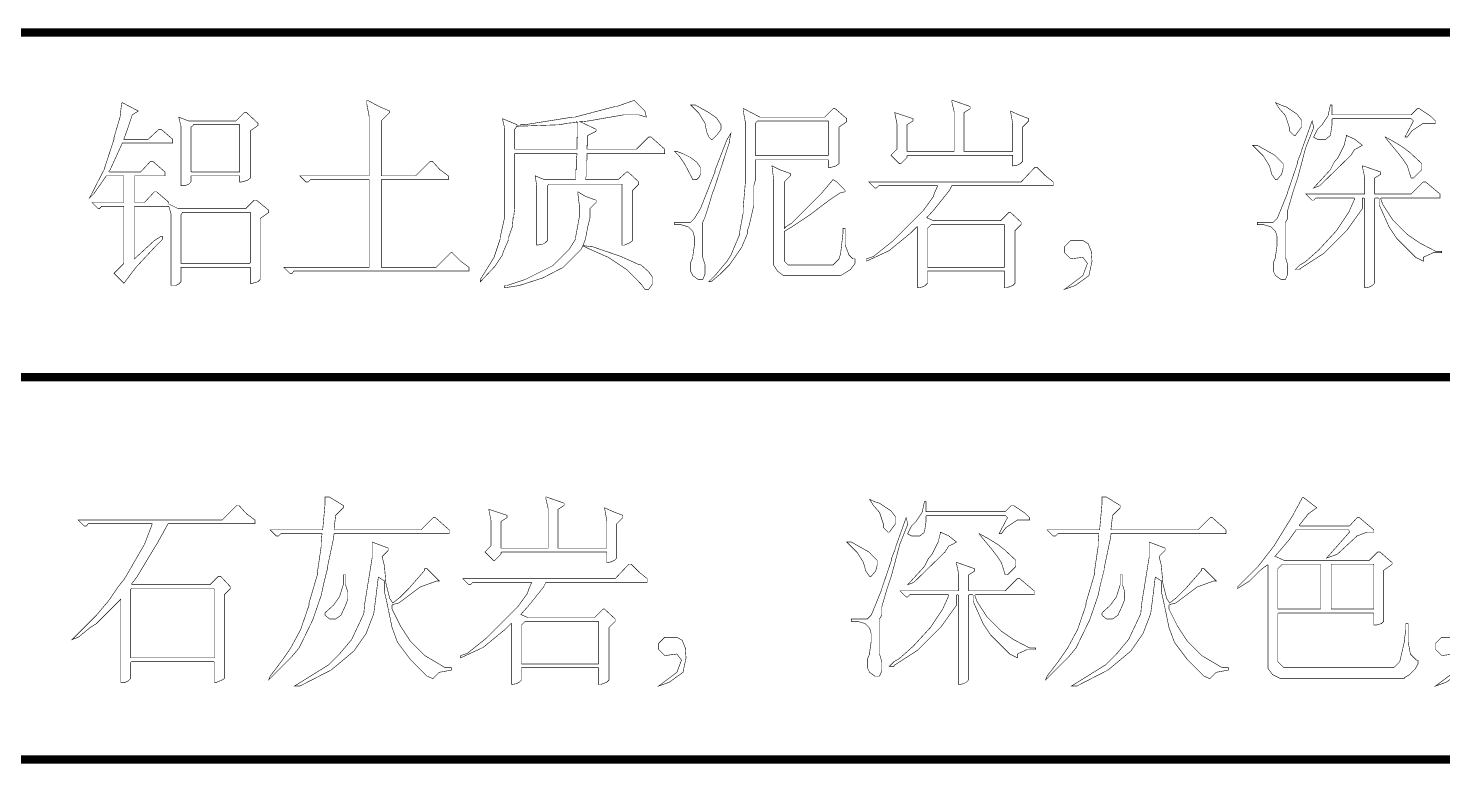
# Model space of a CAD drawing. Extents: x 94 to 452, y -72 to 1042.
# Drawn here: x 222.53 to 248.01, y 86.04 to 99.29 of the extents above; entities that cross this region are included whole.
import ezdxf

# ---------------------------------------------------------------- set-up
doc = ezdxf.new("R2010")
doc.units = 0
doc.header["$MEASUREMENT"] = 0
doc.layers.add('TREE_LAYER', color=7, linetype='Continuous')

msp = doc.modelspace()

# ---------------------------------------------------------------- linework, layer by layer
at = {"layer": 'TREE_LAYER'}
for points, const_width, elevation in [([(221.22612, 99.210443), (399.22612, 99.210443)], 0.15, 178), ([(224.221815, 97.945903), (224.20809, 97.932177), (224.180639, 97.685118), (224.070835, 97.31453), (224.070835, 97.287079), (223.892403, 96.73806), (223.631619, 96.230217), (223.631619, 96.230217), (223.713972, 96.312569), (223.93358, 96.628256), (224.249266, 96.628256), (224.249266, 96.628256), (224.249266, 96.161589), (224.249266, 96.147864), (223.672796, 96.147864), (223.7826, 96.03806), (223.810051, 96.03806), (223.851227, 96.079236), (224.249266, 96.079236), (224.249266, 96.079236), (224.249266, 95.049824), (224.070835, 94.871393), (224.249266, 94.692962), (224.468874, 94.981197), (224.839462, 95.379236), (224.949266, 95.48904), (224.949266, 95.530217), (224.90809, 95.530217), (224.798286, 95.461589), (224.455149, 95.145903), (224.441423, 95.132177), (224.441423, 95.132177), (224.441423, 96.079236), (224.441423, 96.079236), (225.05907, 96.079236), (225.100247, 95.941981), (225.100247, 94.651785), (225.1826, 94.651785), (225.237502, 94.679236), (225.278678, 94.720413), (225.278678, 94.981197), (225.278678, 94.981197), (226.513972, 94.981197), (226.527698, 94.981197), (226.527698, 94.692962), (226.568874, 94.692962), (226.664952, 94.720413), (226.706129, 94.761589), (226.706129, 95.859628), (226.843384, 95.955707), (226.857109, 95.969432), (226.857109, 96.010609), (226.637502, 96.18904), (226.596325, 96.18904), (226.445345, 96.03806), (225.223776, 96.03806), (225.05907, 96.120413), (225.05907, 96.147864), (225.031619, 96.175315), (224.839462, 96.34002), (224.798286, 96.34002), (224.619854, 96.147864), (224.441423, 96.147864), (224.441423, 96.161589), (224.441423, 96.628256), (224.441423, 96.628256), (224.990443, 96.628256), (224.990443, 96.696883), (224.770835, 96.88904), (224.729658, 96.88904), (224.551227, 96.696883), (223.988482, 96.696883), (223.974756, 96.710609), (224.002207, 96.73806), (224.221815, 97.218452), (225.127698, 97.218452), (225.127698, 97.287079), (224.921815, 97.465511), (224.880639, 97.465511), (224.688482, 97.287079), (224.249266, 97.287079), (224.249266, 97.287079), (224.317894, 97.479236), (224.400247, 97.726295), (224.510051, 97.794922), (224.221815, 97.945903), (224.221815, 97.945903)], 0.01, 78), ([(228.641423, 97.987079), (228.627698, 97.987079), (228.627698, 97.918452), (228.668874, 97.698844), (228.668874, 96.628256), (228.668874, 96.628256), (227.419854, 96.628256), (227.529658, 96.518452), (227.570835, 96.518452), (227.612011, 96.559628), (228.668874, 96.559628), (228.668874, 96.545903), (228.668874, 94.981197), (228.668874, 94.981197), (227.131619, 94.981197), (227.241423, 94.871393), (227.2826, 94.871393), (227.310051, 94.912569), (230.466913, 94.912569), (230.466913, 94.981197), (230.315933, 95.091001), (230.164952, 95.241981), (230.137502, 95.241981), (229.876717, 94.981197), (228.888482, 94.981197), (228.888482, 94.981197), (228.888482, 96.545903), (228.888482, 96.559628), (230.096325, 96.559628), (230.096325, 96.628256), (229.945345, 96.73806), (229.80809, 96.88904), (229.766913, 96.88904), (229.506129, 96.628256), (228.888482, 96.628256), (228.888482, 96.628256), (228.888482, 97.616491), (229.039462, 97.767471), (229.039462, 97.794922), (228.847305, 97.877275), (228.641423, 97.987079), (228.641423, 97.987079)], 0.01, 78), ([(233.445345, 97.987079), (233.129658, 97.877275), (233.102207, 97.877275), (232.374756, 97.685118), (232.33358, 97.685118), (231.468874, 97.547864), (231.400247, 97.547864), (231.400247, 97.534138), (231.331619, 97.534138), (231.331619, 97.547864), (231.304168, 97.561589), (231.070835, 97.657667), (231.112011, 97.479236), (231.112011, 95.887079), (231.029658, 95.516491), (231.029658, 95.48904), (230.919854, 95.159628), (230.810051, 94.981197), (230.672796, 94.761589), (230.672796, 94.720413), (230.93358, 94.994922), (231.070835, 95.200805), (231.08456, 95.255707), (231.180639, 95.475315), (231.180639, 95.516491), (231.249266, 95.708648), (231.262992, 95.873354), (231.276717, 95.873354), (231.276717, 95.91453), (231.290443, 96.03806), (231.290443, 97.026295), (231.290443, 97.026295), (232.402207, 97.026295), (232.415933, 97.026295), (232.402207, 96.916491), (232.402207, 96.916491), (232.402207, 96.820413), (232.402207, 96.820413), (232.402207, 96.73806), (232.388482, 96.73806), (232.388482, 96.641981), (232.388482, 96.641981), (232.388482, 96.559628), (232.388482, 96.559628), (231.825737, 96.559628), (231.661031, 96.628256), (231.688482, 96.449824), (231.688482, 95.379236), (231.78456, 95.392962), (231.839462, 95.420413), (231.880639, 95.461589), (231.880639, 96.449824), (231.90809, 96.477275), (233.225737, 96.477275), (233.225737, 96.477275), (233.225737, 95.379236), (233.266913, 95.379236), (233.362992, 95.420413), (233.417894, 95.461589), (233.417894, 96.367471), (233.527698, 96.477275), (233.527698, 96.518452), (233.335541, 96.696883), (233.30809, 96.696883), (233.157109, 96.559628), (232.580639, 96.559628), (232.566913, 96.559628), (232.566913, 96.600805), (232.580639, 96.61453), (232.580639, 96.710609), (232.580639, 96.710609), (232.580639, 96.806687), (232.580639, 96.806687), (232.580639, 96.902766), (232.594364, 96.916491), (232.594364, 97.026295), (232.594364, 97.026295), (233.994364, 97.026295), (233.994364, 97.108648), (233.747305, 97.328256), (233.706129, 97.328256), (233.486521, 97.108648), (232.60809, 97.108648), (232.594364, 97.108648), (232.594364, 97.177275), (232.60809, 97.177275), (232.60809, 97.355707), (232.745345, 97.424334), (232.75907, 97.43806), (232.75907, 97.465511), (232.470835, 97.602766), (232.498286, 97.602766), (232.621815, 97.616491), (233.253188, 97.726295), (233.527698, 97.726295), (233.664952, 97.685118), (233.637502, 97.794922), (233.445345, 97.987079), (233.445345, 97.987079)], 0.01, 78), ([(234.543384, 97.904726), (234.461031, 97.904726), (234.612011, 97.753746), (234.721815, 97.575315), (234.749266, 97.424334), (234.790443, 97.328256), (234.831619, 97.287079), (234.85907, 97.287079), (234.941423, 97.369432), (235.010051, 97.465511), (235.010051, 97.547864), (234.927698, 97.671393), (234.790443, 97.767471), (234.543384, 97.904726), (234.543384, 97.904726)], 0.01, 78), ([(239.1826, 97.987079), (239.168874, 97.987079), (239.168874, 97.959628), (239.210051, 97.781197), (239.210051, 97.067471), (239.196325, 97.067471), (238.372796, 97.067471), (238.35907, 97.067471), (238.35907, 97.547864), (238.468874, 97.616491), (238.468874, 97.616491), (238.468874, 97.657667), (238.139462, 97.767471), (238.180639, 97.561589), (238.180639, 97.108648), (238.070835, 96.998844), (238.221815, 96.847864), (238.249266, 96.847864), (238.35907, 96.957667), (238.35907, 96.985118), (238.372796, 96.998844), (240.266913, 96.998844), (240.266913, 96.985118), (240.266913, 96.806687), (240.349266, 96.820413), (240.404168, 96.847864), (240.445345, 96.88904), (240.445345, 97.506687), (240.555149, 97.616491), (240.555149, 97.657667), (240.376717, 97.726295), (240.225737, 97.794922), (240.266913, 97.561589), (240.266913, 97.067471), (240.266913, 97.067471), (239.388482, 97.067471), (239.388482, 97.067471), (239.388482, 97.767471), (239.498286, 97.836099), (239.498286, 97.836099), (239.498286, 97.877275), (239.1826, 97.987079), (239.1826, 97.987079)], 0.01, 78), ([(245.002207, 97.945903), (245.002207, 97.945903), (245.070835, 97.836099), (245.180639, 97.712569), (245.249266, 97.506687), (245.249266, 97.43806), (245.331619, 97.355707), (245.35907, 97.355707), (245.468874, 97.506687), (245.468874, 97.616491), (245.468874, 97.630217), (245.386521, 97.74002), (245.180639, 97.877275), (245.125737, 97.891001), (245.002207, 97.945903), (245.002207, 97.945903)], 0.01, 78), ([(246.017894, 97.904726), (245.990443, 97.904726), (245.949266, 97.712569), (245.839462, 97.547864), (245.757109, 97.465511), (245.688482, 97.328256), (245.702207, 97.31453), (245.757109, 97.287079), (245.90809, 97.287079), (245.990443, 97.355707), (246.017894, 97.534138), (246.017894, 97.561589), (246.017894, 97.643942), (246.031619, 97.657667), (247.445345, 97.657667), (247.486521, 97.616491), (247.335541, 97.328256), (247.376717, 97.328256), (247.45907, 97.43806), (247.664952, 97.575315), (247.88456, 97.575315), (247.88456, 97.616491), (247.802207, 97.698844), (247.596325, 97.836099), (247.555149, 97.836099), (247.445345, 97.726295), (246.031619, 97.726295), (246.017894, 97.726295), (246.017894, 97.904726), (246.017894, 97.904726)], 0.01, 78), ([(226.45907, 97.767471), (226.417894, 97.767471), (226.266913, 97.616491), (225.415933, 97.616491), (225.237502, 97.685118), (225.278678, 97.520413), (225.278678, 96.449824), (225.347305, 96.449824), (225.415933, 96.477275), (225.457109, 96.518452), (225.457109, 96.628256), (225.470835, 96.628256), (226.335541, 96.628256), (226.335541, 96.628256), (226.335541, 96.518452), (226.376717, 96.518452), (226.472796, 96.545903), (226.527698, 96.587079), (226.527698, 97.43806), (226.664952, 97.534138), (226.664952, 97.547864), (226.664952, 97.575315), (226.45907, 97.767471), (226.45907, 97.767471)], 0.01, 78), ([(235.421815, 97.836099), (235.40809, 97.836099), (235.40809, 97.808648), (235.449266, 97.58904), (235.449266, 96.518452), (235.40809, 96.03806), (235.40809, 95.955707), (235.339462, 95.585118), (235.339462, 95.557667), (235.188482, 95.200805), (235.119854, 95.091001), (234.900247, 94.830217), (234.790443, 94.720413), (234.831619, 94.720413), (234.996325, 94.857667), (235.161031, 95.022373), (235.380639, 95.33806), (235.490443, 95.598844), (235.490443, 95.653746), (235.517894, 95.736099), (235.55907, 95.91453), (235.600247, 96.092962), (235.600247, 96.449824), (235.627698, 96.545903), (235.627698, 96.916491), (235.641423, 96.916491), (236.945345, 96.916491), (236.945345, 96.916491), (236.945345, 96.779236), (236.986521, 96.779236), (237.0826, 96.806687), (237.137502, 96.847864), (237.137502, 97.506687), (237.274756, 97.602766), (237.274756, 97.616491), (237.274756, 97.657667), (237.068874, 97.836099), (237.027698, 97.836099), (236.876717, 97.685118), (235.710051, 97.685118), (235.421815, 97.836099), (235.421815, 97.836099)], 0.01, 78), ([(235.668874, 97.616491), (235.668874, 97.616491), (236.945345, 97.616491), (236.945345, 97.616491), (236.945345, 96.998844), (236.945345, 96.998844), (235.641423, 96.998844), (235.627698, 96.998844), (235.627698, 97.575315), (235.668874, 97.616491), (235.668874, 97.616491)], 0.01, 78), ([(245.661031, 97.616491), (245.468874, 97.081197), (245.468874, 97.067471), (245.400247, 96.88904), (245.400247, 96.861589), (245.221815, 96.34002), (245.221815, 96.326295), (245.043384, 95.887079), (245.029658, 95.859628), (244.961031, 95.791001), (244.672796, 95.791001), (244.672796, 95.749824), (244.7826, 95.749824), (244.919854, 95.708648), (245.002207, 95.626295), (245.029658, 95.530217), (245.029658, 95.379236), (245.002207, 95.187079), (245.002207, 95.159628), (244.961031, 95.06355), (244.961031, 94.912569), (245.002207, 94.830217), (245.098286, 94.761589), (245.180639, 94.761589), (245.221815, 94.857667), (245.221815, 95.022373), (245.180639, 95.159628), (245.180639, 95.791001), (245.221815, 95.859628), (245.221815, 95.969432), (245.221815, 96.010609), (245.317894, 96.34002), (245.331619, 96.381197), (245.400247, 96.587079), (245.455149, 96.792962), (245.537502, 97.108648), (245.551227, 97.149824), (245.688482, 97.492962), (245.688482, 97.506687), (245.661031, 97.616491), (245.661031, 97.616491)], 0.01, 78), ([(225.498286, 97.534138), (225.498286, 97.547864), (226.335541, 97.547864), (226.335541, 97.534138), (226.335541, 96.710609), (226.335541, 96.696883), (225.470835, 96.696883), (225.457109, 96.710609), (225.457109, 97.506687), (225.498286, 97.534138), (225.498286, 97.534138)], 0.01, 78), ([(232.402207, 97.58904), (232.402207, 97.602766), (232.429658, 97.58904), (232.429658, 97.31453), (232.415933, 97.31453), (232.415933, 97.218452), (232.415933, 97.204726), (232.415933, 97.108648), (232.402207, 97.108648), (231.290443, 97.108648), (231.290443, 97.108648), (231.290443, 97.465511), (231.331619, 97.520413), (232.100247, 97.547864), (232.237502, 97.575315), (232.402207, 97.58904), (232.402207, 97.58904)], 0.01, 78), ([(235.188482, 97.396883), (235.119854, 97.287079), (234.900247, 96.724334), (234.900247, 96.696883), (234.639462, 96.03806), (234.529658, 95.859628), (234.461031, 95.791001), (234.172796, 95.791001), (234.172796, 95.749824), (234.2826, 95.749824), (234.419854, 95.708648), (234.502207, 95.626295), (234.529658, 95.530217), (234.529658, 95.379236), (234.502207, 95.187079), (234.502207, 95.159628), (234.461031, 95.06355), (234.461031, 94.912569), (234.502207, 94.830217), (234.598286, 94.761589), (234.680639, 94.761589), (234.721815, 94.857667), (234.721815, 95.022373), (234.680639, 95.159628), (234.680639, 95.791001), (234.721815, 95.887079), (234.762992, 96.010609), (234.85907, 96.326295), (234.886521, 96.394922), (235.161031, 97.232177), (235.161031, 97.259628), (235.188482, 97.396883), (235.188482, 97.396883)], 0.01, 78), ([(244.672796, 97.177275), (244.590443, 97.177275), (244.7826, 96.985118), (244.892403, 96.806687), (244.93358, 96.655707), (245.002207, 96.559628), (245.029658, 96.559628), (245.112011, 96.655707), (245.139462, 96.765511), (245.139462, 96.847864), (244.988482, 96.998844), (244.672796, 97.177275), (244.672796, 97.177275)], 0.01, 78), ([(246.278678, 97.355707), (246.278678, 97.341981), (246.237502, 97.177275), (246.127698, 96.957667), (246.05907, 96.875315), (245.990443, 96.73806), (245.688482, 96.408648), (245.798286, 96.449824), (246.361031, 96.998844), (246.429658, 97.108648), (246.443384, 97.108648), (246.566913, 97.177275), (246.429658, 97.287079), (246.278678, 97.355707), (246.278678, 97.355707)], 0.01, 78), ([(246.978678, 97.328256), (246.978678, 97.328256), (246.992403, 97.300805), (247.198286, 97.053746), (247.294364, 96.930217), (247.376717, 96.806687), (247.445345, 96.587079), (247.486521, 96.587079), (247.637502, 96.73806), (247.637502, 96.847864), (247.431619, 97.04002), (247.30809, 97.136099), (247.129658, 97.245903), (246.978678, 97.328256), (246.978678, 97.328256)], 0.01, 78), ([(234.213972, 97.067471), (234.172796, 97.067471), (234.255149, 96.985118), (234.351227, 96.847864), (234.502207, 96.559628), (234.570835, 96.559628), (234.612011, 96.600805), (234.639462, 96.655707), (234.639462, 96.779236), (234.570835, 96.875315), (234.461031, 96.957667), (234.323776, 97.026295), (234.213972, 97.067471), (234.213972, 97.067471)], 0.01, 78), ([(235.929658, 96.806687), (235.929658, 96.806687), (235.929658, 96.792962), (235.957109, 96.573354), (235.957109, 95.022373), (236.025737, 94.912569), (236.135541, 94.830217), (237.164952, 94.830217), (237.23358, 94.871393), (237.343384, 94.94002), (237.425737, 95.049824), (237.425737, 95.132177), (237.38456, 95.132177), (237.315933, 95.200805), (237.247305, 95.379236), (237.247305, 95.681197), (237.206129, 95.681197), (237.206129, 95.585118), (237.164952, 95.228256), (237.137502, 95.132177), (237.027698, 95.022373), (236.217894, 95.022373), (236.149266, 95.091001), (236.149266, 95.626295), (236.286521, 95.708648), (236.615933, 95.928256), (236.95907, 96.18904), (237.164952, 96.326295), (237.247305, 96.34002), (237.247305, 96.367471), (237.096325, 96.518452), (237.027698, 96.559628), (236.80809, 96.298844), (236.286521, 95.777275), (236.176717, 95.708648), (236.149266, 95.681197), (236.149266, 95.694922), (236.149266, 96.518452), (236.25907, 96.628256), (236.25907, 96.669432), (236.066913, 96.73806), (235.929658, 96.806687), (235.929658, 96.806687)], 0.01, 78), ([(240.706129, 96.779236), (240.664952, 96.779236), (240.417894, 96.518452), (237.672796, 96.518452), (237.7826, 96.408648), (237.810051, 96.408648), (237.851227, 96.449824), (238.90809, 96.449824), (238.90809, 96.436099), (238.853188, 96.312569), (238.839462, 96.257667), (238.661031, 96.010609), (238.098286, 95.447864), (237.755149, 95.173354), (237.631619, 95.132177), (237.631619, 95.091001), (237.988482, 95.255707), (238.043384, 95.283158), (238.427698, 95.598844), (238.537502, 95.708648), (238.551227, 95.708648), (238.551227, 94.610609), (238.63358, 94.624334), (238.688482, 94.651785), (238.729658, 94.692962), (238.729658, 94.898844), (238.729658, 94.912569), (240.115933, 94.912569), (240.115933, 94.898844), (240.115933, 94.610609), (240.157109, 94.610609), (240.266913, 94.651785), (240.30809, 94.692962), (240.30809, 95.64002), (240.417894, 95.749824), (240.417894, 95.791001), (240.225737, 95.969432), (240.198286, 95.969432), (240.047305, 95.818452), (238.839462, 95.818452), (238.715933, 95.873354), (238.853188, 96.024334), (239.127698, 96.367471), (239.168874, 96.449824), (240.994364, 96.449824), (240.994364, 96.518452), (240.857109, 96.628256), (240.706129, 96.779236), (240.706129, 96.779236)], 0.01, 78), ([(246.580639, 96.806687), (246.566913, 96.806687), (246.566913, 96.792962), (246.60809, 96.600805), (246.60809, 96.298844), (246.60809, 96.298844), (245.551227, 96.298844), (245.661031, 96.18904), (245.688482, 96.18904), (245.729658, 96.230217), (246.415933, 96.230217), (246.429658, 96.216491), (246.319854, 95.969432), (246.100247, 95.64002), (245.78456, 95.296883), (245.537502, 95.077275), (245.441423, 95.022373), (245.35907, 94.94002), (245.441423, 94.94002), (245.441423, 94.953746), (245.866913, 95.228256), (246.292403, 95.653746), (246.566913, 96.03806), (246.566913, 96.216491), (246.580639, 96.230217), (246.60809, 96.216491), (246.60809, 94.610609), (246.690443, 94.624334), (246.745345, 94.651785), (246.786521, 94.692962), (246.786521, 96.216491), (246.800247, 96.230217), (246.855149, 96.230217), (246.868874, 96.216491), (246.868874, 96.106687), (247.047305, 95.708648), (247.18456, 95.502766), (247.527698, 95.159628), (247.664952, 95.091001), (247.664952, 95.159628), (247.692403, 95.173354), (247.843384, 95.241981), (247.994364, 95.241981), (247.994364, 95.269432), (247.88456, 95.269432), (247.596325, 95.420413), (247.376717, 95.571393), (247.115933, 95.832177), (246.937502, 96.106687), (246.896325, 96.216491), (246.910051, 96.230217), (247.966913, 96.230217), (247.966913, 96.298844), (247.706129, 96.518452), (247.664952, 96.518452), (247.445345, 96.298844), (246.800247, 96.298844), (246.786521, 96.298844), (246.786521, 96.587079), (246.896325, 96.655707), (246.896325, 96.669432), (246.896325, 96.696883), (246.580639, 96.806687), (246.580639, 96.806687)], 0.01, 78), ([(232.429658, 96.34002), (232.429658, 96.34002), (232.429658, 96.312569), (232.457109, 96.092962), (232.457109, 95.887079), (232.388482, 95.516491), (232.388482, 95.48904), (232.278678, 95.310609), (231.976717, 95.008648), (231.4826, 94.761589), (231.153188, 94.651785), (231.112011, 94.651785), (231.112011, 94.610609), (231.372796, 94.651785), (231.798286, 94.78904), (232.168874, 94.981197), (232.498286, 95.310609), (232.512011, 95.365511), (232.525737, 95.365511), (232.635541, 95.310609), (232.978678, 95.159628), (233.30809, 94.94002), (233.568874, 94.679236), (233.637502, 94.583158), (233.706129, 94.583158), (233.774756, 94.679236), (233.774756, 94.802766), (233.706129, 94.898844), (233.568874, 95.022373), (233.513972, 95.036099), (233.239462, 95.159628), (233.212011, 95.173354), (232.690443, 95.351785), (232.662992, 95.351785), (232.566913, 95.365511), (232.525737, 95.379236), (232.566913, 95.48904), (232.60809, 95.708648), (232.649266, 95.873354), (232.649266, 96.03806), (232.75907, 96.147864), (232.75907, 96.18904), (232.566913, 96.257667), (232.429658, 96.34002), (232.429658, 96.34002)], 0.01, 78), ([(225.306129, 95.969432), (225.319854, 95.969432), (226.513972, 95.969432), (226.527698, 95.969432), (226.527698, 95.06355), (226.513972, 95.049824), (225.278678, 95.049824), (225.278678, 95.06355), (225.278678, 95.928256), (225.306129, 95.969432), (225.306129, 95.969432)], 0.01, 78), ([(238.798286, 95.749824), (238.798286, 95.749824), (240.115933, 95.749824), (240.115933, 95.749824), (240.115933, 94.981197), (240.115933, 94.981197), (238.729658, 94.981197), (238.729658, 94.981197), (238.729658, 95.681197), (238.798286, 95.749824), (238.798286, 95.749824)], 0.01, 78), ([(241.529658, 95.461589), (241.310051, 95.461589), (241.200247, 95.351785), (241.200247, 95.241981), (241.310051, 95.132177), (241.529658, 95.159628), (241.612011, 95.049824), (241.529658, 94.830217), (241.200247, 94.583158), (241.392403, 94.651785), (241.639462, 94.830217), (241.694364, 95.091001), (241.680639, 95.269432), (241.625737, 95.406687), (241.529658, 95.461589), (241.529658, 95.461589)], 0.01, 78), ([(221.22612, 93.001716), (449.22612, 93.001716)], 0.15, 228), ([(227.955767, 90.840766), (227.873414, 90.840766), (227.873414, 90.703511), (227.832238, 90.25057), (226.885179, 90.25057), (226.994983, 90.140766), (227.036159, 90.140766), (227.077336, 90.181942), (227.818512, 90.181942), (227.818512, 90.168217), (227.804787, 90.030962), (227.804787, 89.948609), (227.736159, 89.481942), (227.736159, 89.440766), (227.585179, 88.932923), (227.585179, 88.891746), (227.434199, 88.45253), (227.255767, 88.123119), (227.104787, 87.903511), (226.885179, 87.615276), (226.857728, 87.546648), (227.269493, 87.958413), (227.406748, 88.123119), (227.653806, 88.630962), (227.804787, 89.070178), (227.845963, 89.262334), (227.914591, 89.536844), (227.914591, 89.564295), (228.024395, 90.085864), (228.03812, 90.181942), (230.110669, 90.181942), (230.110669, 90.25057), (229.86361, 90.470178), (229.822434, 90.470178), (229.602826, 90.25057), (228.03812, 90.25057), (228.03812, 90.278021), (228.065571, 90.511354), (228.202826, 90.648609), (228.202826, 90.689785), (227.955767, 90.840766), (227.955767, 90.840766)], 0.01, 79), ([(231.867532, 90.840766), (231.853806, 90.840766), (231.853806, 90.813315), (231.894983, 90.634883), (231.894983, 89.921158), (231.881257, 89.921158), (231.057728, 89.921158), (231.044003, 89.921158), (231.044003, 90.40155), (231.153806, 90.470178), (231.153806, 90.470178), (231.153806, 90.511354), (230.824395, 90.621158), (230.865571, 90.415276), (230.865571, 89.962334), (230.755767, 89.85253), (230.906748, 89.70155), (230.934199, 89.70155), (231.044003, 89.811354), (231.044003, 89.838805), (231.057728, 89.85253), (232.951846, 89.85253), (232.951846, 89.838805), (232.951846, 89.660374), (233.034199, 89.674099), (233.089101, 89.70155), (233.130277, 89.742727), (233.130277, 90.360374), (233.240081, 90.470178), (233.240081, 90.511354), (233.06165, 90.579981), (232.910669, 90.648609), (232.951846, 90.415276), (232.951846, 89.921158), (232.951846, 89.921158), (232.073414, 89.921158), (232.073414, 89.921158), (232.073414, 90.621158), (232.183218, 90.689785), (232.183218, 90.689785), (232.183218, 90.730962), (231.867532, 90.840766), (231.867532, 90.840766)], 0.01, 79), ([(237.68714, 90.799589), (237.68714, 90.799589), (237.755767, 90.689785), (237.865571, 90.566256), (237.934199, 90.360374), (237.934199, 90.291746), (238.016552, 90.209393), (238.044003, 90.209393), (238.153806, 90.360374), (238.153806, 90.470178), (238.153806, 90.483903), (238.071454, 90.593707), (237.865571, 90.730962), (237.810669, 90.744687), (237.68714, 90.799589), (237.68714, 90.799589)], 0.01, 79), ([(238.702826, 90.758413), (238.675375, 90.758413), (238.634199, 90.566256), (238.524395, 90.40155), (238.442042, 90.319197), (238.373414, 90.181942), (238.38714, 90.168217), (238.442042, 90.140766), (238.593022, 90.140766), (238.675375, 90.209393), (238.702826, 90.387825), (238.702826, 90.415276), (238.702826, 90.497629), (238.716552, 90.511354), (240.130277, 90.511354), (240.171454, 90.470178), (240.020473, 90.181942), (240.06165, 90.181942), (240.144003, 90.291746), (240.349885, 90.429001), (240.569493, 90.429001), (240.569493, 90.470178), (240.48714, 90.55253), (240.281257, 90.689785), (240.240081, 90.689785), (240.130277, 90.579981), (238.716552, 90.579981), (238.702826, 90.579981), (238.702826, 90.758413), (238.702826, 90.758413)], 0.01, 79), ([(241.955767, 90.840766), (241.873414, 90.840766), (241.873414, 90.703511), (241.832238, 90.25057), (240.885179, 90.25057), (240.994983, 90.140766), (241.036159, 90.140766), (241.077336, 90.181942), (241.818512, 90.181942), (241.818512, 90.168217), (241.804787, 90.030962), (241.804787, 89.948609), (241.736159, 89.481942), (241.736159, 89.440766), (241.585179, 88.932923), (241.585179, 88.891746), (241.434199, 88.45253), (241.255767, 88.123119), (241.104787, 87.903511), (240.885179, 87.615276), (240.857728, 87.546648), (241.269493, 87.958413), (241.406748, 88.123119), (241.653806, 88.630962), (241.804787, 89.070178), (241.845963, 89.262334), (241.914591, 89.536844), (241.914591, 89.564295), (242.024395, 90.085864), (242.03812, 90.181942), (244.110669, 90.181942), (244.110669, 90.25057), (243.86361, 90.470178), (243.822434, 90.470178), (243.602826, 90.25057), (242.03812, 90.25057), (242.03812, 90.278021), (242.065571, 90.511354), (242.202826, 90.648609), (242.202826, 90.689785), (241.955767, 90.840766), (241.955767, 90.840766)], 0.01, 79), ([(245.496944, 90.840766), (245.483218, 90.82704), (245.469493, 90.799589), (245.304787, 90.497629), (244.975375, 89.962334), (244.68714, 89.591746), (244.316552, 89.221158), (244.316552, 89.193707), (244.536159, 89.330962), (244.728316, 89.523119), (244.851846, 89.619197), (244.865571, 89.619197), (244.865571, 89.619197), (244.865571, 87.766256), (244.865571, 87.75253), (244.947924, 87.642727), (245.085179, 87.574099), (247.322434, 87.574099), (247.322434, 87.587825), (247.418512, 87.642727), (247.514591, 87.738805), (247.569493, 87.834883), (247.569493, 87.903511), (247.542042, 87.903511), (247.432238, 88.013315), (247.391061, 88.232923), (247.391061, 88.562334), (247.349885, 88.562334), (247.349885, 88.45253), (247.322434, 88.260374), (247.322434, 88.232923), (247.240081, 87.87606), (247.130277, 87.766256), (245.153806, 87.766256), (245.044003, 87.87606), (245.044003, 88.740766), (245.057728, 88.754491), (246.759689, 88.754491), (246.773414, 88.740766), (246.773414, 88.534883), (246.814591, 88.534883), (246.910669, 88.562334), (246.951846, 88.603511), (246.951846, 89.523119), (247.089101, 89.619197), (247.102826, 89.632923), (247.102826, 89.660374), (246.883218, 89.85253), (246.842042, 89.85253), (246.691061, 89.70155), (245.153806, 89.70155), (245.002826, 89.770178), (244.989101, 89.770178), (245.236159, 90.058413), (245.373414, 90.25057), (246.320473, 90.25057), (246.334199, 90.209393), (245.922434, 89.742727), (246.114591, 89.811354), (246.471454, 90.140766), (246.649885, 90.209393), (246.773414, 90.209393), (246.773414, 90.25057), (246.51263, 90.470178), (246.471454, 90.470178), (246.334199, 90.319197), (245.442042, 90.319197), (245.428316, 90.332923), (245.593022, 90.538805), (245.744003, 90.648609), (245.496944, 90.840766), (245.496944, 90.840766)], 0.01, 79), ([(226.322434, 90.689785), (226.281257, 90.689785), (226.020473, 90.429001), (223.426355, 90.429001), (223.536159, 90.319197), (223.577336, 90.319197), (223.604787, 90.360374), (224.757728, 90.360374), (224.757728, 90.346648), (224.620473, 89.989785), (224.26361, 89.372138), (224.153806, 89.234883), (223.975375, 88.974099), (223.755767, 88.713315), (223.316552, 88.274099), (223.426355, 88.315276), (223.645963, 88.493707), (223.755767, 88.562334), (224.194983, 89.00155), (224.194983, 89.00155), (224.194983, 87.505472), (224.277336, 87.505472), (224.332238, 87.532923), (224.373414, 87.574099), (224.373414, 87.862334), (224.38714, 87.87606), (225.869493, 87.87606), (225.883218, 87.862334), (225.883218, 87.505472), (225.924395, 87.505472), (226.020473, 87.546648), (226.06165, 87.574099), (226.06165, 89.083903), (226.171454, 89.193707), (226.171454, 89.221158), (225.993022, 89.413315), (225.951846, 89.413315), (225.800865, 89.262334), (224.400865, 89.262334), (224.38714, 89.27606), (224.483218, 89.399589), (224.81263, 89.948609), (224.840081, 89.989785), (225.045963, 90.360374), (226.610669, 90.360374), (226.610669, 90.429001), (226.459689, 90.538805), (226.322434, 90.689785), (226.322434, 90.689785)], 0.01, 79), ([(238.345963, 90.470178), (238.153806, 89.934883), (238.153806, 89.921158), (238.085179, 89.742727), (238.085179, 89.715276), (237.906748, 89.193707), (237.906748, 89.179981), (237.728316, 88.740766), (237.714591, 88.713315), (237.645963, 88.644687), (237.357728, 88.644687), (237.357728, 88.603511), (237.467532, 88.603511), (237.604787, 88.562334), (237.68714, 88.479981), (237.714591, 88.383903), (237.714591, 88.232923), (237.68714, 88.040766), (237.68714, 88.013315), (237.645963, 87.917236), (237.645963, 87.766256), (237.68714, 87.683903), (237.783218, 87.615276), (237.865571, 87.615276), (237.906748, 87.711354), (237.906748, 87.87606), (237.865571, 88.013315), (237.865571, 88.644687), (237.906748, 88.713315), (237.906748, 88.823119), (237.906748, 88.864295), (238.002826, 89.193707), (238.016552, 89.234883), (238.085179, 89.440766), (238.140081, 89.646648), (238.222434, 89.962334), (238.236159, 90.003511), (238.373414, 90.346648), (238.373414, 90.360374), (238.345963, 90.470178), (238.345963, 90.470178)], 0.01, 79), ([(228.724395, 90.030962), (228.724395, 90.030962), (228.724395, 89.756452), (228.58714, 88.905472), (228.573414, 88.740766), (228.353806, 88.274099), (228.134199, 88.013315), (227.942042, 87.821158), (227.324395, 87.436844), (227.420473, 87.436844), (227.983218, 87.72508), (228.394983, 88.068217), (228.614591, 88.383903), (228.751846, 88.740766), (228.793022, 89.056452), (228.834199, 89.399589), (228.944003, 89.330962), (228.944003, 89.138805), (228.985179, 88.960374), (229.081257, 88.493707), (229.177336, 88.232923), (229.204787, 88.191746), (229.410669, 87.917236), (229.71263, 87.615276), (229.808708, 87.574099), (229.822434, 87.574099), (229.932238, 87.683903), (230.151846, 87.72508), (230.151846, 87.766256), (230.042042, 87.766256), (229.671454, 87.985864), (229.410669, 88.246648), (229.232238, 88.521158), (229.081257, 88.823119), (229.081257, 88.891746), (229.094983, 88.905472), (229.204787, 88.932923), (229.589101, 89.221158), (229.891061, 89.330962), (229.932238, 89.330962), (229.71263, 89.55057), (229.671454, 89.55057), (229.671454, 89.523119), (229.383218, 89.193707), (229.218512, 89.029001), (229.094983, 88.932923), (229.040081, 89.015276), (228.971454, 89.289785), (228.944003, 89.605472), (228.902826, 89.770178), (228.902826, 89.770178), (229.01263, 89.879981), (229.01263, 89.921158), (228.724395, 90.030962), (228.724395, 90.030962)], 0.01, 79), ([(237.357728, 90.030962), (237.275375, 90.030962), (237.467532, 89.838805), (237.577336, 89.660374), (237.618512, 89.509393), (237.68714, 89.413315), (237.714591, 89.413315), (237.796944, 89.509393), (237.824395, 89.619197), (237.824395, 89.70155), (237.673414, 89.85253), (237.357728, 90.030962), (237.357728, 90.030962)], 0.01, 79), ([(238.96361, 90.209393), (238.96361, 90.195668), (238.922434, 90.030962), (238.81263, 89.811354), (238.744003, 89.729001), (238.675375, 89.591746), (238.373414, 89.262334), (238.483218, 89.303511), (239.045963, 89.85253), (239.114591, 89.962334), (239.128316, 89.962334), (239.251846, 90.030962), (239.114591, 90.140766), (238.96361, 90.209393), (238.96361, 90.209393)], 0.01, 79), ([(239.66361, 90.181942), (239.66361, 90.181942), (239.677336, 90.154491), (239.883218, 89.907432), (239.979297, 89.783903), (240.06165, 89.660374), (240.130277, 89.440766), (240.171454, 89.440766), (240.322434, 89.591746), (240.322434, 89.70155), (240.116552, 89.893707), (239.993022, 89.989785), (239.814591, 90.099589), (239.66361, 90.181942), (239.66361, 90.181942)], 0.01, 79), ([(242.724395, 90.030962), (242.724395, 90.030962), (242.724395, 89.756452), (242.58714, 88.905472), (242.573414, 88.740766), (242.353806, 88.274099), (242.134199, 88.013315), (241.942042, 87.821158), (241.324395, 87.436844), (241.420473, 87.436844), (241.983218, 87.72508), (242.394983, 88.068217), (242.614591, 88.383903), (242.751846, 88.740766), (242.793022, 89.056452), (242.834199, 89.399589), (242.944003, 89.330962), (242.944003, 89.138805), (242.985179, 88.960374), (243.081257, 88.493707), (243.177336, 88.232923), (243.204787, 88.191746), (243.410669, 87.917236), (243.71263, 87.615276), (243.808708, 87.574099), (243.822434, 87.574099), (243.932238, 87.683903), (244.151846, 87.72508), (244.151846, 87.766256), (244.042042, 87.766256), (243.671454, 87.985864), (243.410669, 88.246648), (243.232238, 88.521158), (243.081257, 88.823119), (243.081257, 88.891746), (243.094983, 88.905472), (243.204787, 88.932923), (243.589101, 89.221158), (243.891061, 89.330962), (243.932238, 89.330962), (243.71263, 89.55057), (243.671454, 89.55057), (243.671454, 89.523119), (243.383218, 89.193707), (243.218512, 89.029001), (243.094983, 88.932923), (243.040081, 89.015276), (242.971454, 89.289785), (242.944003, 89.605472), (242.902826, 89.770178), (242.902826, 89.770178), (243.01263, 89.879981), (243.01263, 89.921158), (242.724395, 90.030962), (242.724395, 90.030962)], 0.01, 79), ([(233.391061, 89.632923), (233.349885, 89.632923), (233.102826, 89.372138), (230.357728, 89.372138), (230.467532, 89.262334), (230.494983, 89.262334), (230.536159, 89.303511), (231.593022, 89.303511), (231.593022, 89.289785), (231.53812, 89.166256), (231.524395, 89.111354), (231.345963, 88.864295), (230.783218, 88.30155), (230.440081, 88.02704), (230.316552, 87.985864), (230.316552, 87.944687), (230.673414, 88.109393), (230.728316, 88.136844), (231.11263, 88.45253), (231.222434, 88.562334), (231.236159, 88.562334), (231.236159, 87.464295), (231.318512, 87.478021), (231.373414, 87.505472), (231.414591, 87.546648), (231.414591, 87.75253), (231.414591, 87.766256), (232.800865, 87.766256), (232.800865, 87.75253), (232.800865, 87.464295), (232.842042, 87.464295), (232.951846, 87.505472), (232.993022, 87.546648), (232.993022, 88.493707), (233.102826, 88.603511), (233.102826, 88.644687), (232.910669, 88.823119), (232.883218, 88.823119), (232.732238, 88.672138), (231.524395, 88.672138), (231.400865, 88.72704), (231.53812, 88.878021), (231.81263, 89.221158), (231.853806, 89.303511), (233.679297, 89.303511), (233.679297, 89.372138), (233.542042, 89.481942), (233.391061, 89.632923), (233.391061, 89.632923)], 0.01, 79), ([(239.265571, 89.660374), (239.251846, 89.660374), (239.251846, 89.646648), (239.293022, 89.454491), (239.293022, 89.15253), (239.293022, 89.15253), (238.236159, 89.15253), (238.345963, 89.042727), (238.373414, 89.042727), (238.414591, 89.083903), (239.100865, 89.083903), (239.114591, 89.070178), (239.004787, 88.823119), (238.785179, 88.493707), (238.469493, 88.15057), (238.222434, 87.930962), (238.126355, 87.87606), (238.044003, 87.793707), (238.126355, 87.793707), (238.126355, 87.807432), (238.551846, 88.081942), (238.977336, 88.507432), (239.251846, 88.891746), (239.251846, 89.070178), (239.265571, 89.083903), (239.293022, 89.070178), (239.293022, 87.464295), (239.375375, 87.478021), (239.430277, 87.505472), (239.471454, 87.546648), (239.471454, 89.070178), (239.485179, 89.083903), (239.540081, 89.083903), (239.553806, 89.070178), (239.553806, 88.960374), (239.732238, 88.562334), (239.869493, 88.356452), (240.21263, 88.013315), (240.349885, 87.944687), (240.349885, 88.013315), (240.377336, 88.02704), (240.528316, 88.095668), (240.679297, 88.095668), (240.679297, 88.123119), (240.569493, 88.123119), (240.281257, 88.274099), (240.06165, 88.42508), (239.800865, 88.685864), (239.622434, 88.960374), (239.581257, 89.070178), (239.594983, 89.083903), (240.651846, 89.083903), (240.651846, 89.15253), (240.391061, 89.372138), (240.349885, 89.372138), (240.130277, 89.15253), (239.485179, 89.15253), (239.471454, 89.15253), (239.471454, 89.440766), (239.581257, 89.509393), (239.581257, 89.523119), (239.581257, 89.55057), (239.265571, 89.660374), (239.265571, 89.660374)], 0.01, 79), ([(245.11263, 89.619197), (245.126355, 89.632923), (245.81263, 89.632923), (245.81263, 89.619197), (245.81263, 88.823119), (245.81263, 88.823119), (245.057728, 88.823119), (245.044003, 88.823119), (245.044003, 89.55057), (245.11263, 89.619197), (245.11263, 89.619197)], 0.01, 79), ([(246.004787, 89.619197), (246.004787, 89.632923), (246.759689, 89.632923), (246.773414, 89.619197), (246.773414, 88.823119), (246.759689, 88.823119), (246.004787, 88.823119), (246.004787, 88.823119), (246.004787, 89.619197), (246.004787, 89.619197)], 0.01, 79), ([(228.244003, 89.440766), (228.202826, 89.440766), (228.202826, 89.262334), (228.134199, 89.042727), (228.024395, 88.891746), (227.873414, 88.754491), (227.873414, 88.713315), (227.955767, 88.644687), (228.065571, 88.644687), (228.16165, 88.713315), (228.244003, 88.891746), (228.285179, 89.00155), (228.285179, 89.12508), (228.244003, 89.262334), (228.244003, 89.440766), (228.244003, 89.440766)], 0.01, 79), ([(242.244003, 89.440766), (242.202826, 89.440766), (242.202826, 89.262334), (242.134199, 89.042727), (242.024395, 88.891746), (241.873414, 88.754491), (241.873414, 88.713315), (241.955767, 88.644687), (242.065571, 88.644687), (242.16165, 88.713315), (242.244003, 88.891746), (242.285179, 89.00155), (242.285179, 89.12508), (242.244003, 89.262334), (242.244003, 89.440766), (242.244003, 89.440766)], 0.01, 79), ([(224.373414, 89.179981), (224.38714, 89.193707), (225.869493, 89.193707), (225.883218, 89.179981), (225.883218, 87.944687), (225.869493, 87.944687), (224.38714, 87.944687), (224.373414, 87.944687), (224.373414, 89.179981), (224.373414, 89.179981)], 0.01, 79), ([(231.483218, 88.603511), (231.483218, 88.603511), (232.800865, 88.603511), (232.800865, 88.603511), (232.800865, 87.834883), (232.800865, 87.834883), (231.414591, 87.834883), (231.414591, 87.834883), (231.414591, 88.534883), (231.483218, 88.603511), (231.483218, 88.603511)], 0.01, 79), ([(234.214591, 88.315276), (233.994983, 88.315276), (233.885179, 88.205472), (233.885179, 88.095668), (233.994983, 87.985864), (234.214591, 88.013315), (234.296944, 87.903511), (234.214591, 87.683903), (233.885179, 87.436844), (234.077336, 87.505472), (234.324395, 87.683903), (234.379297, 87.944687), (234.365571, 88.123119), (234.310669, 88.260374), (234.214591, 88.315276), (234.214591, 88.315276)], 0.01, 79), ([(248.214591, 88.315276), (247.994983, 88.315276), (247.885179, 88.205472), (247.885179, 88.095668), (247.994983, 87.985864), (248.214591, 88.013315), (248.296944, 87.903511), (248.214591, 87.683903), (247.885179, 87.436844), (248.077336, 87.505472), (248.324395, 87.683903), (248.379297, 87.944687), (248.365571, 88.123119), (248.310669, 88.260374), (248.214591, 88.315276), (248.214591, 88.315276)], 0.01, 79), ([(221.22612, 86.113007), (399.22612, 86.113007)], 0.15, 178)]:
    msp.add_lwpolyline(points, dxfattribs=dict(at, const_width=const_width, elevation=elevation))

doc.saveas('drawing.dxf')
